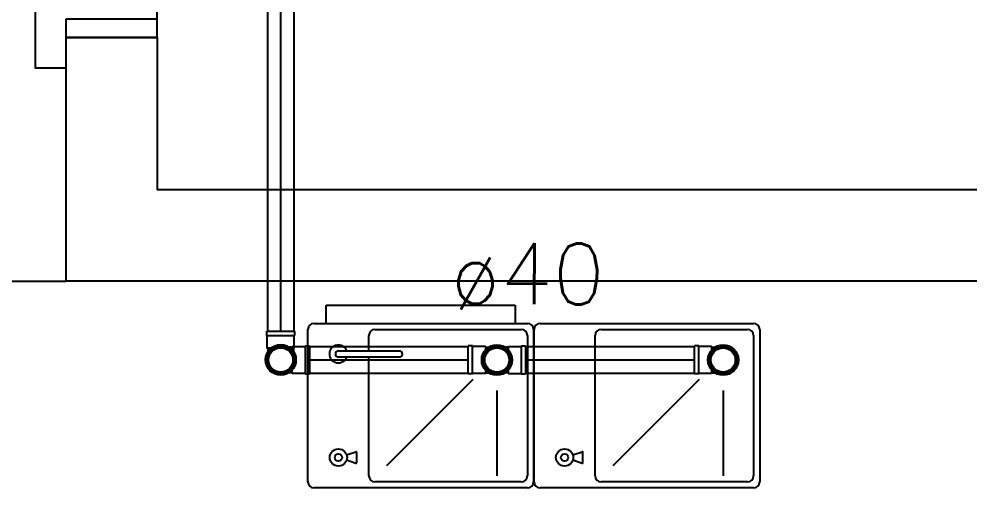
# Model space of a CAD drawing. Extents: x 411.9 to 506.5, y 66.1 to 116.3.
# Drawn here: x 431.629 to 433.189, y 105.566 to 106.335 of the extents above; entities that cross this region are included whole.
import ezdxf

# ---------------------------------------------------------------- set-up
doc = ezdxf.new("R2010")
doc.units = 0
doc.header["$LTSCALE"] = 0.005
for name, color, linetype in [('A-TEXTO', 3, 'CONTINUOUS'), ('EIXOS', 1, 'CONTINUOUS'), ('ESGOTO', 3, 'CONTINUOUS'), ('Estr-Met-PILARES', 3, 'CONTINUOUS'), ('TUB-ESGOTO', 7, 'CONTINUOUS')]:
    doc.layers.add(name, color=color, linetype=linetype)
doc.styles.get("Standard").update_dxf_attribs({"font": 'simplex.shx'})

# ---------------------------------------------------------------- blocks, each defined once
blk = doc.blocks.new('2756042S')
at = {"layer": 'ESGOTO'}
for p, q in [((18, 21), (13.6, 21)), ((18, 21), (19, 22)), ((18, 17.3), (18, 21)), ((19, 22), (40, 22)), ((19, 16.2), (19, 22)), ((40, 23), (40, -23)), ((40, 23), (47, 23)), ((47, 23), (47, -23)), ((18, -21), (13.6, -21)), ((18, -21), (18, -17.3)), ((18, -21), (19, -22)), ((19, -22), (19, -16.2)), ((19, -22), (40, -22)), ((40, -23), (47, -23))]:
    blk.add_line(p, q, dxfattribs=at)
for radius in [25, 22, 20]:
    blk.add_circle((0, 0), radius, dxfattribs=at)

msp = doc.modelspace()

# ---------------------------------------------------------------- linework, layer by layer
at = {"layer": 'EIXOS'}
for p, q in [((432.05815, 105.82273), (432.05837, 107.27196)), ((432.10515, 105.77573), (432.3657, 105.77573)), ((432.4597, 105.77573), (432.7367, 105.77573))]:
    msp.add_line(p, q, dxfattribs=at)
at = {"layer": 'Estr-Met-PILARES', "color": 251}
for p, q in [((431.85547, 106.33472), (431.85547, 107.27472)), ((431.70547, 106.30472), (431.70547, 105.90472)), ((431.85547, 106.30472), (431.70547, 106.30472)), ((431.85547, 106.30472), (431.85547, 106.05472)), ((433.55547, 106.05472), (431.85547, 106.05472)), ((430.49047, 105.90472), (431.70547, 105.90472)), ((434.60547, 105.90472), (431.70547, 105.90472)), ((434.60547, 105.90472), (431.70547, 105.90472)), ((432.1327, 105.86562), (432.4427, 105.86562)), ((432.1327, 105.83562), (432.1327, 105.86562)), ((432.4427, 105.86562), (432.4427, 105.83562)), ((432.1027, 105.57562), (432.1027, 105.82562)), ((432.1127, 105.83562), (432.1327, 105.83562)), ((432.1327, 105.83562), (432.4427, 105.83562)), ((432.2127, 105.82562), (432.4527, 105.82562)), ((432.4427, 105.83562), (432.4627, 105.83562)), ((432.4727, 105.82562), (432.4727, 105.57562)), ((432.4737, 105.57562), (432.4737, 105.82562)), ((432.4837, 105.83562), (432.8337, 105.83562)), ((432.5837, 105.82562), (432.8237, 105.82562)), ((432.8437, 105.82562), (432.8437, 105.57562)), ((432.2027, 105.79062), (432.2027, 105.81562)), ((432.4627, 105.81562), (432.4627, 105.58562)), ((432.5737, 105.58562), (432.5737, 105.81562)), ((432.8337, 105.81562), (432.8337, 105.58562)), ((432.1527, 105.79062), (432.2527, 105.79062)), ((432.1527, 105.78062), (432.2527, 105.78062)), ((432.2027, 105.58562), (432.2027, 105.78062)), ((432.2127, 105.77562), (432.3627, 105.77562)), ((432.5837, 105.77562), (432.7337, 105.77562)), ((432.2323, 105.60258), (432.37372, 105.744)), ((432.6033, 105.60258), (432.74472, 105.744)), ((432.4127, 105.72562), (432.4127, 105.58562)), ((432.7837, 105.72562), (432.7837, 105.58562)), ((432.16613, 105.6201), (432.18138, 105.62518)), ((432.1827, 105.60701), (432.1827, 105.62423)), ((432.53713, 105.6201), (432.55238, 105.62518)), ((432.5537, 105.60701), (432.5537, 105.62423)), ((432.18138, 105.60606), (432.16613, 105.61114)), ((432.55238, 105.60606), (432.53713, 105.61114)), ((432.4527, 105.57562), (432.2127, 105.57562)), ((432.8237, 105.57562), (432.5837, 105.57562)), ((432.4627, 105.56562), (432.1127, 105.56562)), ((432.8337, 105.56562), (432.4837, 105.56562))]:
    msp.add_line(p, q, dxfattribs=at)
msp.add_lwpolyline([(431.70547, 107.35472), (431.65547, 107.35472), (431.65547, 106.25472), (431.70547, 106.25472)], dxfattribs=at)
msp.add_lwpolyline([(431.70547, 106.33472), (431.70547, 106.30472), (431.85547, 106.30472), (431.85547, 106.33472)], close=True, dxfattribs=at)
for centre, radius in [((432.05815, 105.77573), 0.02232), ((432.05815, 105.77573), 0.02232), ((432.4127, 105.77562), 0.02232), ((432.4127, 105.77562), 0.02232), ((432.7837, 105.77562), 0.02232), ((432.1527, 105.61562), 0.01416), ((432.1527, 105.61562), 0.00596), ((432.5237, 105.61562), 0.01416), ((432.5237, 105.61562), 0.00596)]:
    msp.add_circle(centre, radius, dxfattribs=at)
for centre, radius, start, end in [((432.1127, 105.82562), 0.01, 90, 180), ((432.2127, 105.81562), 0.01, 90, 180), ((432.4527, 105.81562), 0.01, 0, 90), ((432.4627, 105.82562), 0.01, 0, 90), ((432.4837, 105.82562), 0.01, 90, 180), ((432.5837, 105.81562), 0.01, 90, 180), ((432.8237, 105.81562), 0.01, 0, 90), ((432.8337, 105.82562), 0.01, 0, 90), ((432.1527, 105.78562), 0.01468, 19.9134, 340.0866), ((432.1527, 105.78562), 0.00499, 90, 270), ((432.2527, 105.78562), 0.005, 270, 90), ((432.1817, 105.62423), 0.001, 0, 108.43495), ((432.5527, 105.62423), 0.001, 0, 108.43495), ((432.1817, 105.60701), 0.001, 251.56505, 0), ((432.5527, 105.60701), 0.001, 251.56505, 0), ((432.1127, 105.57562), 0.01, 180, 270), ((432.2127, 105.58562), 0.01, 180, 270), ((432.4527, 105.58562), 0.01, 270, 0), ((432.4627, 105.57562), 0.01, 270, 0), ((432.4837, 105.57562), 0.01, 180, 270), ((432.5837, 105.58562), 0.01, 180, 270), ((432.8237, 105.58562), 0.01, 270, 0), ((432.8337, 105.57562), 0.01, 270, 0)]:
    msp.add_arc(centre, radius, start, end, dxfattribs=at)
at = {"layer": 'TUB-ESGOTO', "linetype": 'Continuous'}
for p, q in [((432.03637, 107.27196), (432.03637, 105.82273)), ((432.08015, 105.82273), (432.08037, 107.27196)), ((432.10515, 105.79773), (432.3657, 105.79773)), ((432.4597, 105.79773), (432.7367, 105.79773)), ((432.3657, 105.75362), (432.10515, 105.75362)), ((432.7367, 105.75362), (432.4597, 105.75362))]:
    msp.add_line(p, q, dxfattribs=at)

# ---------------------------------------------------------------- block references
at = {"layer": 'ESGOTO', "linetype": 'Continuous', "xscale": 0.001, "yscale": 0.001, "zscale": 0.001}
for p, rotation in [((432.05815, 105.77573), 90.00000000003196), ((432.4127, 105.77562), 180.000000000032), ((432.7837, 105.77562), 180.000000000032)]:
    msp.add_blockref('2756042S', p, dxfattribs=dict(at, rotation=rotation))
for p in [(432.05815, 105.77573), (432.4127, 105.77562)]:
    msp.add_blockref('2756042S', p, dxfattribs=at)

# ---------------------------------------------------------------- texts
at = {"layer": 'A-TEXTO', "color": 1}
msp.add_text('ø40', height=0.1, rotation=359.50308, dxfattribs=at).set_placement((432.33647, 105.86832))

doc.saveas('drawing.dxf')
